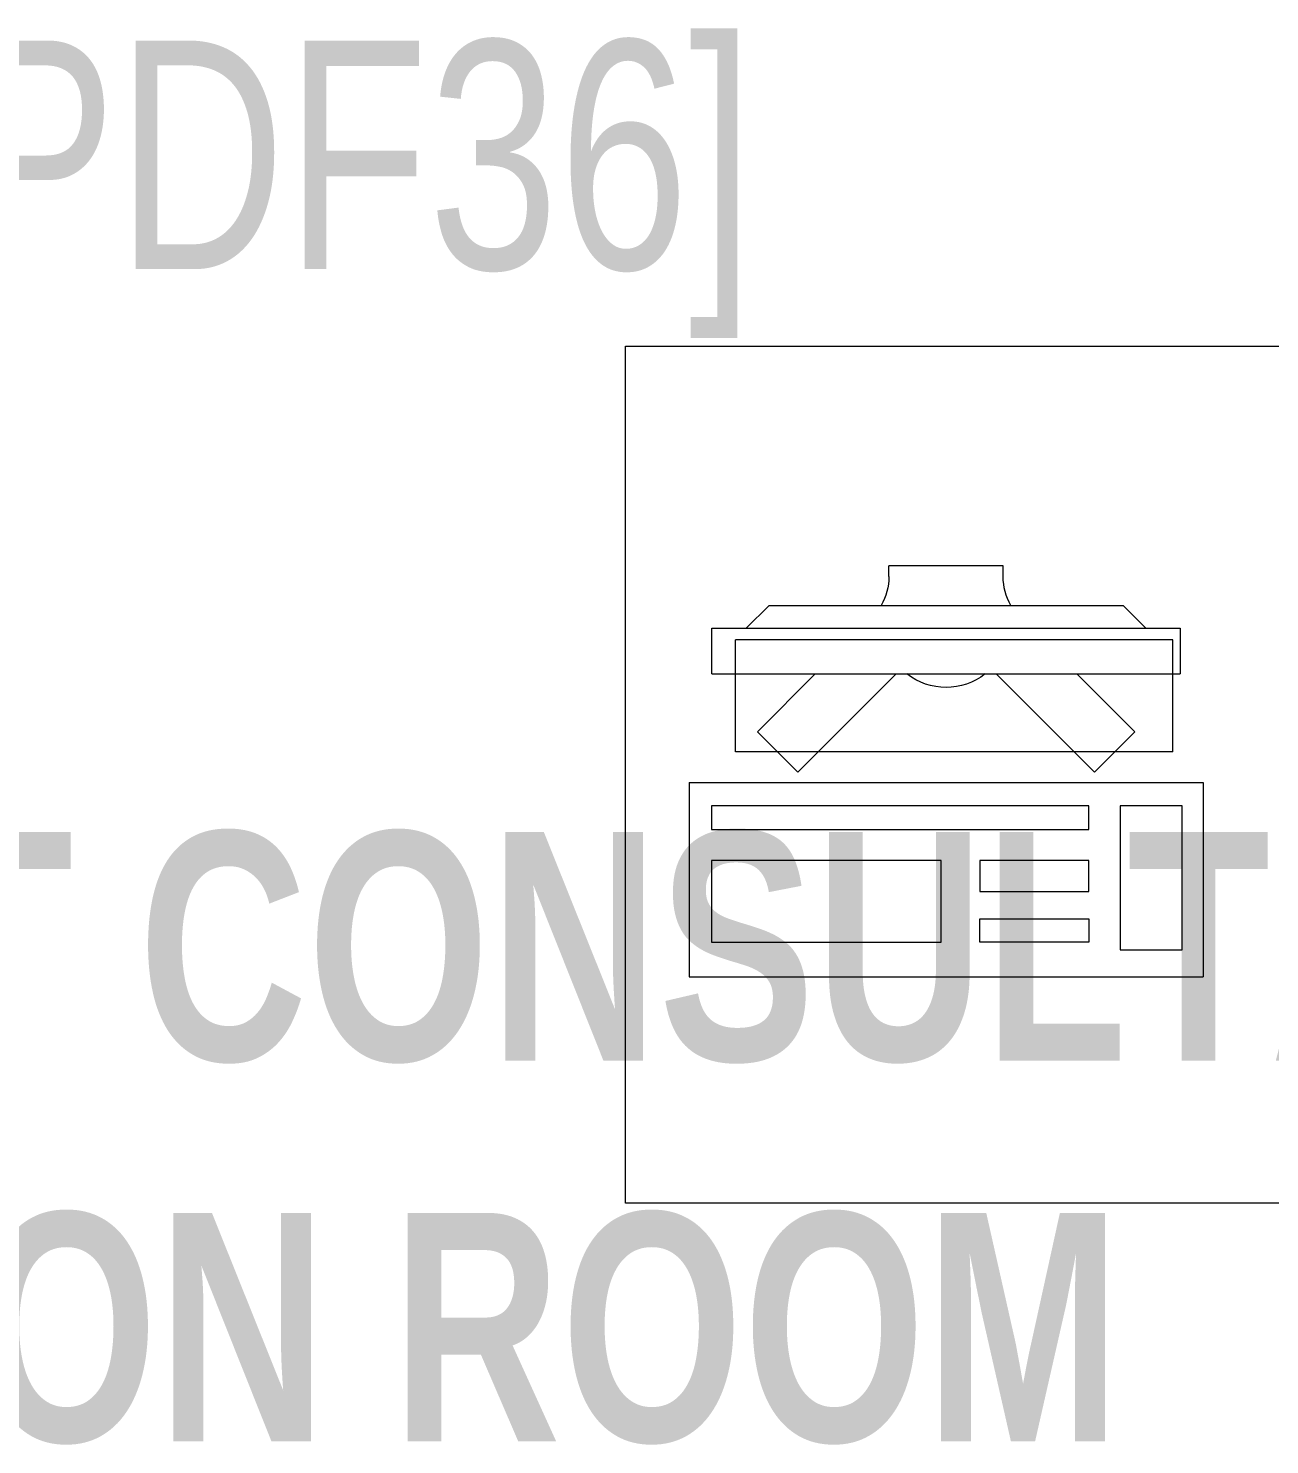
# Model space of a CAD drawing. Header units: millimetres. Extents: x -2143172 to 5255, y -610845 to 279739.
# Drawn here: x -1066635 to -1065548, y -593890 to -592651 of the extents above; entities that cross this region are included whole.
import ezdxf

# ---------------------------------------------------------------- set-up
doc = ezdxf.new("R2010")
doc.units = ezdxf.units.MM
doc.header["$LTSCALE"] = 30
doc.linetypes.add('HIDDEN', pattern=[9.525, 6.35, -3.175])
doc.layers.get('0').update_dxf_attribs({"lineweight": 5})
doc.layers.add('72_EGR_BASE_TEXT', color=7, linetype='Continuous', lineweight=5)
doc.layers.add('LOADING', color=163, linetype='Continuous', lineweight=5)
doc.styles.add('X3G_ENTITY_9EC9', font='swisscl.ttf', dxfattribs={"height": 0.2})
doc.styles.add('X3G_ENTITY_9F38', font='swisscl.ttf', dxfattribs={"height": 0.2})

# ---------------------------------------------------------------- blocks, each defined once
blk = doc.blocks.new('ITCWLS1-P')
for p, q in [((-0.17, 0.45), (-0.17, 0)), ((-0.17, 0.45), (0, 0.45)), ((0, 0.45), (0, 0)), ((-0.2651, 0.43, 0), (-0.3051, 0.43, 0)), ((-0.3051, 0.43, 0), (-0.3051, 0.02, 0)), ((-0.2651, 0.43, 0), (-0.2651, 0.02, 0)), ((-0.1496, 0.4305), (-0.1291, 0.4305)), ((-0.1291, 0.4305), (-0.1291, 0.4089)), ((-0.3251, 0.38, 0), (-0.3051, 0.4, 0)), ((-0.3251, 0.38, 0), (-0.3251, 0.07, 0)), ((-0.3251, 0.07, 0), (-0.3051, 0.05, 0)), ((-0.3051, 0.02, 0), (-0.2651, 0.02, 0)), ((-0.17, 0), (0, 0))]:
    blk.add_line(p, q)
at = {"color": 8, "linetype": 'HIDDEN'}
for p, q in [((-0.197, 0.4094), (-0.295, 0.4094)), ((-0.295, 0.0264), (-0.295, 0.4094)), ((-0.197, 0.0264), (-0.197, 0.4094)), ((-0.197, 0.0264), (-0.295, 0.0264))]:
    blk.add_line(p, q, dxfattribs=at)
at = {"color": 1, "extrusion": (2.48281e-10, 3.18408e-10, -1)}
for p, q in [((-0.2651, 0.3395), (-0.2144, 0.3902)), ((-0.1791, 0.3548), (-0.2144, 0.3902)), ((-0.2651, 0.2688), (-0.1791, 0.3548))]:
    blk.add_line(p, q, dxfattribs=at)
at = {"color": 1}
for p, q in [((-0.3503, 0.275), (-0.3596, 0.275)), ((-0.3596, 0.175), (-0.3596, 0.275)), ((-0.3503, 0.175), (-0.3596, 0.175))]:
    blk.add_line(p, q, dxfattribs=at)
at = {"color": 1, "extrusion": (2.48281e-10, -3.18408e-10, -1)}
for p, q in [((-0.2651, 0.1812), (-0.1791, 0.0952)), ((-0.2651, 0.1105), (-0.2144, 0.0598)), ((-0.1791, 0.0952), (-0.2144, 0.0598))]:
    blk.add_line(p, q, dxfattribs=at)
blk.add_lwpolyline([(-0.1291, 0.4089), (-0.1291, 0.1), (-0.1496, 0.1), (-0.1496, 0.4305)])
for points in [[(-0.1019, 0.4305), (-0.0304, 0.4305), (-0.0304, 0.2294), (-0.1019, 0.2294)], [(-0.1019, 0.1954), (-0.0747, 0.1954), (-0.0747, 0.1), (-0.1019, 0.1)], [(-0.0304, 0.1954), (-0.0508, 0.1954), (-0.0508, 0.1), (-0.0304, 0.1)], [(-0.1496, 0.0727), (-0.0236, 0.0727), (-0.0236, 0.0182), (-0.1496, 0.0182)]]:
    blk.add_lwpolyline(points, close=True)
at = {"color": 250, "linetype": 'Continuous'}
for points in [[(-0.1496, 0.1), (-0.1496, 0.1), (-0.1496, 0.1), (-0.1496, 0.1), (-0.1496, 0.1), (-0.1496, 0.1), (-0.1496, 0.1), (-0.1496, 0.1), (-0.1496, 0.1)], [(-0.1496, 0.1), (-0.1496, 0.1), (-0.1496, 0.1), (-0.1496, 0.1), (-0.1496, 0.1), (-0.1496, 0.1), (-0.1496, 0.1), (-0.1496, 0.1), (-0.1496, 0.1), (-0.1496, 0.1), (-0.1496, 0.1), (-0.1496, 0.1), (-0.1496, 0.1), (-0.1496, 0.1), (-0.1496, 0.1), (-0.1496, 0.1), (-0.1496, 0.1), (-0.1496, 0.1)], [(-0.1496, 0.1), (-0.1496, 0.1), (-0.1496, 0.1), (-0.1496, 0.1), (-0.1496, 0.1), (-0.1496, 0.1), (-0.1496, 0.1), (-0.1496, 0.1), (-0.1496, 0.1), (-0.1496, 0.1)], [(-0.1496, 0.1), (-0.1496, 0.1), (-0.1496, 0.1), (-0.1496, 0.1), (-0.1496, 0.1), (-0.1496, 0.1), (-0.1496, 0.1)], [(-0.1496, 0.1), (-0.1496, 0.1), (-0.1496, 0.1), (-0.1496, 0.1), (-0.1496, 0.1), (-0.1496, 0.1), (-0.1496, 0.1), (-0.1496, 0.1), (-0.1496, 0.1), (-0.1496, 0.1)], [(-0.1496, 0.1), (-0.1496, 0.1), (-0.1496, 0.1), (-0.1496, 0.1), (-0.1496, 0.1), (-0.1496, 0.1), (-0.1496, 0.1), (-0.1496, 0.1), (-0.1496, 0.1), (-0.1496, 0.1), (-0.1496, 0.1), (-0.1496, 0.1), (-0.1496, 0.1), (-0.1496, 0.1), (-0.1496, 0.1)], [(-0.1496, 0.1), (-0.1496, 0.1), (-0.1496, 0.1), (-0.1496, 0.1), (-0.1496, 0.1), (-0.1496, 0.1), (-0.1496, 0.1), (-0.1496, 0.1), (-0.1496, 0.1), (-0.1496, 0.1)], [(-0.1496, 0.1), (-0.1496, 0.1), (-0.1496, 0.1), (-0.1496, 0.1), (-0.1496, 0.1), (-0.1496, 0.1), (-0.1496, 0.1), (-0.1496, 0.1), (-0.1496, 0.1), (-0.1496, 0.1)], [(-0.1496, 0.1), (-0.1496, 0.1), (-0.1496, 0.1), (-0.1496, 0.1), (-0.1496, 0.1), (-0.1496, 0.1), (-0.1496, 0.1), (-0.1496, 0.1), (-0.1496, 0.1), (-0.1496, 0.1), (-0.1496, 0.1), (-0.1496, 0.1), (-0.1496, 0.1), (-0.1496, 0.1), (-0.1496, 0.1), (-0.1496, 0.1), (-0.1496, 0.1), (-0.1496, 0.1), (-0.1496, 0.1), (-0.1496, 0.1), (-0.1496, 0.1), (-0.1496, 0.1), (-0.1496, 0.1), (-0.1496, 0.1), (-0.1496, 0.1), (-0.1496, 0.1), (-0.1496, 0.1), (-0.1496, 0.1), (-0.1496, 0.1), (-0.1496, 0.1), (-0.1496, 0.1), (-0.1496, 0.1), (-0.1496, 0.1), (-0.1496, 0.1), (-0.1496, 0.1), (-0.1496, 0.1), (-0.1496, 0.1), (-0.1496, 0.1), (-0.1496, 0.1), (-0.1496, 0.1), (-0.1496, 0.1), (-0.1496, 0.1), (-0.1496, 0.1), (-0.1496, 0.1), (-0.1496, 0.1), (-0.1496, 0.1), (-0.1496, 0.1), (-0.1496, 0.1), (-0.1496, 0.1), (-0.1496, 0.1), (-0.1496, 0.1), (-0.1496, 0.1), (-0.1496, 0.1), (-0.1496, 0.1)], [(-0.1496, 0.1), (-0.1496, 0.1), (-0.1496, 0.1), (-0.1496, 0.1), (-0.1496, 0.1), (-0.1496, 0.1), (-0.1496, 0.1), (-0.1496, 0.1), (-0.1496, 0.1), (-0.1496, 0.1), (-0.1496, 0.1), (-0.1496, 0.1), (-0.1496, 0.1), (-0.1496, 0.1), (-0.1496, 0.1), (-0.1496, 0.1), (-0.1496, 0.1), (-0.1496, 0.1), (-0.1496, 0.1), (-0.1496, 0.1), (-0.1496, 0.1), (-0.1496, 0.1), (-0.1496, 0.1), (-0.1496, 0.1), (-0.1496, 0.1), (-0.1496, 0.1), (-0.1496, 0.1), (-0.1496, 0.1), (-0.1496, 0.1), (-0.1496, 0.1), (-0.1496, 0.1), (-0.1496, 0.1), (-0.1496, 0.1), (-0.1496, 0.1), (-0.1496, 0.1), (-0.1496, 0.1), (-0.1496, 0.1), (-0.1496, 0.1), (-0.1496, 0.1), (-0.1496, 0.1), (-0.1496, 0.1), (-0.1496, 0.1), (-0.1496, 0.1), (-0.1496, 0.1), (-0.1496, 0.1), (-0.1496, 0.1), (-0.1496, 0.1), (-0.1496, 0.1), (-0.1496, 0.1), (-0.1496, 0.1), (-0.1496, 0.1), (-0.1496, 0.1), (-0.1496, 0.1), (-0.1496, 0.1), (-0.1496, 0.1), (-0.1496, 0.1), (-0.1496, 0.1), (-0.1496, 0.1), (-0.1496, 0.1), (-0.1496, 0.1), (-0.1496, 0.1), (-0.1496, 0.1), (-0.1496, 0.1), (-0.1496, 0.1), (-0.1496, 0.1), (-0.1496, 0.1), (-0.1496, 0.1), (-0.1496, 0.1), (-0.1496, 0.1), (-0.1496, 0.1), (-0.1496, 0.1), (-0.1496, 0.1), (-0.1496, 0.1), (-0.1496, 0.1), (-0.1496, 0.1), (-0.1496, 0.1), (-0.1496, 0.1), (-0.1496, 0.1), (-0.1496, 0.1), (-0.1496, 0.1), (-0.1496, 0.1), (-0.1496, 0.1), (-0.1496, 0.1), (-0.1496, 0.1), (-0.1496, 0.1), (-0.1496, 0.1), (-0.1496, 0.1), (-0.1496, 0.1), (-0.1496, 0.1)], [(-0.1496, 0.1), (-0.1496, 0.1), (-0.1496, 0.1), (-0.1496, 0.1), (-0.1496, 0.1), (-0.1496, 0.1), (-0.1496, 0.1), (-0.1496, 0.1), (-0.1496, 0.1), (-0.1496, 0.1), (-0.1496, 0.1), (-0.1496, 0.1)], [(-0.1496, 0.1), (-0.1496, 0.1), (-0.1496, 0.1), (-0.1496, 0.1), (-0.1496, 0.1), (-0.1496, 0.1), (-0.1496, 0.1)], [(-0.1496, 0.1), (-0.1496, 0.1), (-0.1496, 0.1), (-0.1496, 0.1), (-0.1496, 0.1), (-0.1496, 0.1), (-0.1496, 0.1), (-0.1496, 0.1), (-0.1496, 0.1), (-0.1496, 0.1), (-0.1496, 0.1), (-0.1496, 0.1), (-0.1496, 0.1), (-0.1496, 0.1), (-0.1496, 0.1), (-0.1496, 0.1), (-0.1496, 0.1)], [(-0.1496, 0.1), (-0.1496, 0.1), (-0.1496, 0.1), (-0.1496, 0.1), (-0.1496, 0.1), (-0.1496, 0.1), (-0.1496, 0.1), (-0.1496, 0.1), (-0.1496, 0.1), (-0.1496, 0.1), (-0.1496, 0.1), (-0.1496, 0.1), (-0.1496, 0.1), (-0.1496, 0.1), (-0.1496, 0.1), (-0.1496, 0.1), (-0.1496, 0.1), (-0.1496, 0.1), (-0.1496, 0.1), (-0.1496, 0.1), (-0.1496, 0.1), (-0.1496, 0.1), (-0.1496, 0.1), (-0.1496, 0.1), (-0.1496, 0.1), (-0.1496, 0.1), (-0.1496, 0.1), (-0.1496, 0.1), (-0.1496, 0.1), (-0.1496, 0.1), (-0.1496, 0.1), (-0.1496, 0.1), (-0.1496, 0.1), (-0.1496, 0.1), (-0.1496, 0.1), (-0.1496, 0.1), (-0.1496, 0.1), (-0.1496, 0.1), (-0.1496, 0.1), (-0.1496, 0.1), (-0.1496, 0.1), (-0.1496, 0.1), (-0.1496, 0.1), (-0.1496, 0.1), (-0.1496, 0.1), (-0.1496, 0.1), (-0.1496, 0.1), (-0.1496, 0.1), (-0.1496, 0.1), (-0.1496, 0.1), (-0.1496, 0.1), (-0.1496, 0.1), (-0.1496, 0.1), (-0.1496, 0.1), (-0.1496, 0.1), (-0.1496, 0.1), (-0.1496, 0.1), (-0.1496, 0.1), (-0.1496, 0.1), (-0.1496, 0.1), (-0.1496, 0.1), (-0.1496, 0.1), (-0.1496, 0.1), (-0.1496, 0.1), (-0.1496, 0.1), (-0.1496, 0.1), (-0.1496, 0.1), (-0.1496, 0.1), (-0.1496, 0.1), (-0.1496, 0.1), (-0.1496, 0.1), (-0.1496, 0.1), (-0.1496, 0.1), (-0.1496, 0.1), (-0.1496, 0.1), (-0.1496, 0.1), (-0.1496, 0.1), (-0.1496, 0.1), (-0.1496, 0.1), (-0.1496, 0.1), (-0.1496, 0.1), (-0.1496, 0.1), (-0.1496, 0.1), (-0.1496, 0.1), (-0.1496, 0.1), (-0.1496, 0.1), (-0.1496, 0.1), (-0.1496, 0.1), (-0.1496, 0.1), (-0.1496, 0.1), (-0.1496, 0.1), (-0.1496, 0.1), (-0.1496, 0.1), (-0.1496, 0.1), (-0.1496, 0.1), (-0.1496, 0.1), (-0.1496, 0.1), (-0.1496, 0.1), (-0.1496, 0.1), (-0.1496, 0.1), (-0.1496, 0.1), (-0.1496, 0.1), (-0.1496, 0.1), (-0.1496, 0.1), (-0.1496, 0.1), (-0.1496, 0.1), (-0.1496, 0.1), (-0.1496, 0.1), (-0.1496, 0.1), (-0.1496, 0.1), (-0.1496, 0.1)], [(-0.1496, 0.1), (-0.1496, 0.1), (-0.1496, 0.1), (-0.1496, 0.1), (-0.1496, 0.1), (-0.1496, 0.1), (-0.1496, 0.1), (-0.1496, 0.1)]]:
    blk.add_lwpolyline(points, dxfattribs=at)
for points in [[(-0.1496, 0.1), (-0.1496, 0.1), (-0.1496, 0.1), (-0.1496, 0.1), (-0.1496, 0.1), (-0.1496, 0.1), (-0.1496, 0.1), (-0.1496, 0.1), (-0.1496, 0.1), (-0.1496, 0.1), (-0.1496, 0.1), (-0.1496, 0.1), (-0.1496, 0.1), (-0.1496, 0.1), (-0.1496, 0.1), (-0.1496, 0.1), (-0.1496, 0.1), (-0.1496, 0.1), (-0.1496, 0.1), (-0.1496, 0.1), (-0.1496, 0.1), (-0.1496, 0.1), (-0.1496, 0.1), (-0.1496, 0.1), (-0.1496, 0.1), (-0.1496, 0.1), (-0.1496, 0.1), (-0.1496, 0.1), (-0.1496, 0.1), (-0.1496, 0.1), (-0.1496, 0.1), (-0.1496, 0.1), (-0.1496, 0.1), (-0.1496, 0.1), (-0.1496, 0.1), (-0.1496, 0.1), (-0.1496, 0.1), (-0.1496, 0.1), (-0.1496, 0.1), (-0.1496, 0.1), (-0.1496, 0.1), (-0.1496, 0.1), (-0.1496, 0.1), (-0.1496, 0.1), (-0.1496, 0.1), (-0.1496, 0.1), (-0.1496, 0.1), (-0.1496, 0.1), (-0.1496, 0.1), (-0.1496, 0.1), (-0.1496, 0.1), (-0.1496, 0.1), (-0.1496, 0.1), (-0.1496, 0.1), (-0.1496, 0.1), (-0.1496, 0.1), (-0.1496, 0.1), (-0.1496, 0.1), (-0.1496, 0.1), (-0.1496, 0.1), (-0.1496, 0.1), (-0.1496, 0.1), (-0.1496, 0.1), (-0.1496, 0.1), (-0.1496, 0.1), (-0.1496, 0.1), (-0.1496, 0.1), (-0.1496, 0.1), (-0.1496, 0.1), (-0.1496, 0.1), (-0.1496, 0.1), (-0.1496, 0.1), (-0.1496, 0.1), (-0.1496, 0.1), (-0.1496, 0.1), (-0.1496, 0.1), (-0.1496, 0.1), (-0.1496, 0.1), (-0.1496, 0.1), (-0.1496, 0.1), (-0.1496, 0.1), (-0.1496, 0.1), (-0.1496, 0.1), (-0.1496, 0.1), (-0.1496, 0.1), (-0.1496, 0.1), (-0.1496, 0.1), (-0.1496, 0.1), (-0.1496, 0.1), (-0.1496, 0.1), (-0.1496, 0.1), (-0.1496, 0.1), (-0.1496, 0.1), (-0.1496, 0.1), (-0.1496, 0.1), (-0.1496, 0.1), (-0.1496, 0.1), (-0.1496, 0.1), (-0.1496, 0.1), (-0.1496, 0.1), (-0.1496, 0.1), (-0.1496, 0.1), (-0.1496, 0.1), (-0.1496, 0.1), (-0.1496, 0.1), (-0.1496, 0.1), (-0.1496, 0.1), (-0.1496, 0.1), (-0.1496, 0.1), (-0.1496, 0.1), (-0.1496, 0.1), (-0.1496, 0.1), (-0.1496, 0.1), (-0.1496, 0.1), (-0.1496, 0.1), (-0.1496, 0.1), (-0.1496, 0.1), (-0.1496, 0.1), (-0.1496, 0.1), (-0.1496, 0.1), (-0.1496, 0.1), (-0.1496, 0.1), (-0.1496, 0.1), (-0.1496, 0.1), (-0.1496, 0.1), (-0.1496, 0.1), (-0.1496, 0.1), (-0.1496, 0.1), (-0.1496, 0.1), (-0.1496, 0.1), (-0.1496, 0.1), (-0.1496, 0.1), (-0.1496, 0.1), (-0.1496, 0.1), (-0.1496, 0.1), (-0.1496, 0.1), (-0.1496, 0.1), (-0.1496, 0.1), (-0.1496, 0.1), (-0.1496, 0.1), (-0.1496, 0.1), (-0.1496, 0.1), (-0.1496, 0.1), (-0.1496, 0.1), (-0.1496, 0.1), (-0.1496, 0.1), (-0.1496, 0.1), (-0.1496, 0.1), (-0.1496, 0.1), (-0.1496, 0.1), (-0.1496, 0.1), (-0.1496, 0.1), (-0.1496, 0.1), (-0.1496, 0.1), (-0.1496, 0.1), (-0.1496, 0.1), (-0.1496, 0.1), (-0.1496, 0.1), (-0.1496, 0.1), (-0.1496, 0.1), (-0.1496, 0.1), (-0.1496, 0.1), (-0.1496, 0.1), (-0.1496, 0.1), (-0.1496, 0.1), (-0.1496, 0.1), (-0.1496, 0.1), (-0.1496, 0.1), (-0.1496, 0.1), (-0.1496, 0.1), (-0.1496, 0.1), (-0.1496, 0.1), (-0.1496, 0.1), (-0.1496, 0.1), (-0.1496, 0.1), (-0.1496, 0.1), (-0.1496, 0.1), (-0.1496, 0.1), (-0.1496, 0.1), (-0.1496, 0.1), (-0.1496, 0.1), (-0.1496, 0.1), (-0.1496, 0.1), (-0.1496, 0.1), (-0.1496, 0.1), (-0.1496, 0.1), (-0.1496, 0.1), (-0.1496, 0.1), (-0.1496, 0.1), (-0.1496, 0.1), (-0.1496, 0.1), (-0.1496, 0.1), (-0.1496, 0.1), (-0.1496, 0.1), (-0.1496, 0.1), (-0.1496, 0.1), (-0.1496, 0.1), (-0.1496, 0.1), (-0.1496, 0.1), (-0.1496, 0.1), (-0.1496, 0.1), (-0.1496, 0.1), (-0.1496, 0.1), (-0.1496, 0.1), (-0.1496, 0.1), (-0.1496, 0.1), (-0.1496, 0.1), (-0.1496, 0.1), (-0.1496, 0.1), (-0.1496, 0.1), (-0.1496, 0.1), (-0.1496, 0.1), (-0.1496, 0.1), (-0.1496, 0.1), (-0.1496, 0.1), (-0.1496, 0.1), (-0.1496, 0.1), (-0.1496, 0.1), (-0.1496, 0.1), (-0.1496, 0.1), (-0.1496, 0.1), (-0.1496, 0.1), (-0.1496, 0.1), (-0.1496, 0.1), (-0.1496, 0.1), (-0.1496, 0.1), (-0.1496, 0.1), (-0.1496, 0.1), (-0.1496, 0.1), (-0.1496, 0.1), (-0.1496, 0.1), (-0.1496, 0.1), (-0.1496, 0.1), (-0.1496, 0.1), (-0.1496, 0.1), (-0.1496, 0.1), (-0.1496, 0.1), (-0.1496, 0.1), (-0.1496, 0.1), (-0.1496, 0.1), (-0.1496, 0.1), (-0.1496, 0.1), (-0.1496, 0.1), (-0.1496, 0.1), (-0.1496, 0.1), (-0.1496, 0.1), (-0.1496, 0.1), (-0.1496, 0.1), (-0.1496, 0.1), (-0.1496, 0.1), (-0.1496, 0.1), (-0.1496, 0.1), (-0.1496, 0.1), (-0.1496, 0.1), (-0.1496, 0.1), (-0.1496, 0.1), (-0.1496, 0.1), (-0.1496, 0.1), (-0.1496, 0.1), (-0.1496, 0.1), (-0.1496, 0.1), (-0.1496, 0.1), (-0.1496, 0.1), (-0.1496, 0.1), (-0.1496, 0.1), (-0.1496, 0.1), (-0.1496, 0.1), (-0.1496, 0.1), (-0.1496, 0.1), (-0.1496, 0.1), (-0.1496, 0.1), (-0.1496, 0.1), (-0.1496, 0.1), (-0.1496, 0.1), (-0.1496, 0.1), (-0.1496, 0.1), (-0.1496, 0.1)], [(-0.1496, 0.1), (-0.1496, 0.1), (-0.1496, 0.1), (-0.1496, 0.1), (-0.1496, 0.1), (-0.1496, 0.1), (-0.1496, 0.1), (-0.1496, 0.1), (-0.1496, 0.1), (-0.1496, 0.1), (-0.1496, 0.1), (-0.1496, 0.1), (-0.1496, 0.1), (-0.1496, 0.1), (-0.1496, 0.1), (-0.1496, 0.1), (-0.1496, 0.1), (-0.1496, 0.1), (-0.1496, 0.1), (-0.1496, 0.1), (-0.1496, 0.1), (-0.1496, 0.1), (-0.1496, 0.1), (-0.1496, 0.1), (-0.1496, 0.1), (-0.1496, 0.1), (-0.1496, 0.1), (-0.1496, 0.1), (-0.1496, 0.1), (-0.1496, 0.1), (-0.1496, 0.1), (-0.1496, 0.1), (-0.1496, 0.1), (-0.1496, 0.1), (-0.1496, 0.1), (-0.1496, 0.1), (-0.1496, 0.1), (-0.1496, 0.1), (-0.1496, 0.1), (-0.1496, 0.1), (-0.1496, 0.1), (-0.1496, 0.1), (-0.1496, 0.1), (-0.1496, 0.1), (-0.1496, 0.1), (-0.1496, 0.1), (-0.1496, 0.1), (-0.1496, 0.1), (-0.1496, 0.1), (-0.1496, 0.1), (-0.1496, 0.1), (-0.1496, 0.1), (-0.1496, 0.1), (-0.1496, 0.1), (-0.1496, 0.1), (-0.1496, 0.1), (-0.1496, 0.1), (-0.1496, 0.1), (-0.1496, 0.1), (-0.1496, 0.1), (-0.1496, 0.1), (-0.1496, 0.1), (-0.1496, 0.1), (-0.1496, 0.1), (-0.1496, 0.1), (-0.1496, 0.1), (-0.1496, 0.1), (-0.1496, 0.1), (-0.1496, 0.1), (-0.1496, 0.1), (-0.1496, 0.1), (-0.1496, 0.1), (-0.1496, 0.1), (-0.1496, 0.1), (-0.1496, 0.1), (-0.1496, 0.1), (-0.1496, 0.1), (-0.1496, 0.1), (-0.1496, 0.1), (-0.1496, 0.1), (-0.1496, 0.1), (-0.1496, 0.1), (-0.1496, 0.1), (-0.1496, 0.1), (-0.1496, 0.1), (-0.1496, 0.1), (-0.1496, 0.1), (-0.1496, 0.1), (-0.1496, 0.1), (-0.1496, 0.1), (-0.1496, 0.1), (-0.1496, 0.1), (-0.1496, 0.1), (-0.1496, 0.1), (-0.1496, 0.1), (-0.1496, 0.1), (-0.1496, 0.1), (-0.1496, 0.1), (-0.1496, 0.1), (-0.1496, 0.1), (-0.1496, 0.1), (-0.1496, 0.1), (-0.1496, 0.1), (-0.1496, 0.1), (-0.1496, 0.1), (-0.1496, 0.1), (-0.1496, 0.1), (-0.1496, 0.1), (-0.1496, 0.1), (-0.1496, 0.1), (-0.1496, 0.1), (-0.1496, 0.1), (-0.1496, 0.1), (-0.1496, 0.1), (-0.1496, 0.1), (-0.1496, 0.1), (-0.1496, 0.1), (-0.1496, 0.1), (-0.1496, 0.1), (-0.1496, 0.1), (-0.1496, 0.1), (-0.1496, 0.1), (-0.1496, 0.1), (-0.1496, 0.1), (-0.1496, 0.1), (-0.1496, 0.1), (-0.1496, 0.1), (-0.1496, 0.1), (-0.1496, 0.1), (-0.1496, 0.1), (-0.1496, 0.1), (-0.1496, 0.1), (-0.1496, 0.1), (-0.1496, 0.1), (-0.1496, 0.1), (-0.1496, 0.1), (-0.1496, 0.1), (-0.1496, 0.1), (-0.1496, 0.1), (-0.1496, 0.1), (-0.1496, 0.1), (-0.1496, 0.1), (-0.1496, 0.1), (-0.1496, 0.1), (-0.1496, 0.1), (-0.1496, 0.1), (-0.1496, 0.1), (-0.1496, 0.1), (-0.1496, 0.1), (-0.1496, 0.1), (-0.1496, 0.1), (-0.1496, 0.1), (-0.1496, 0.1), (-0.1496, 0.1), (-0.1496, 0.1), (-0.1496, 0.1), (-0.1496, 0.1), (-0.1496, 0.1), (-0.1496, 0.1), (-0.1496, 0.1), (-0.1496, 0.1), (-0.1496, 0.1), (-0.1496, 0.1), (-0.1496, 0.1), (-0.1496, 0.1), (-0.1496, 0.1), (-0.1496, 0.1), (-0.1496, 0.1), (-0.1496, 0.1), (-0.1496, 0.1), (-0.1496, 0.1), (-0.1496, 0.1), (-0.1496, 0.1), (-0.1496, 0.1), (-0.1496, 0.1), (-0.1496, 0.1), (-0.1496, 0.1), (-0.1496, 0.1), (-0.1496, 0.1), (-0.1496, 0.1), (-0.1496, 0.1), (-0.1496, 0.1), (-0.1496, 0.1), (-0.1496, 0.1), (-0.1496, 0.1), (-0.1496, 0.1), (-0.1496, 0.1), (-0.1496, 0.1), (-0.1496, 0.1), (-0.1496, 0.1), (-0.1496, 0.1), (-0.1496, 0.1), (-0.1496, 0.1), (-0.1496, 0.1), (-0.1496, 0.1), (-0.1496, 0.1), (-0.1496, 0.1), (-0.1496, 0.1), (-0.1496, 0.1), (-0.1496, 0.1), (-0.1496, 0.1), (-0.1496, 0.1), (-0.1496, 0.1), (-0.1496, 0.1), (-0.1496, 0.1), (-0.1496, 0.1), (-0.1496, 0.1), (-0.1496, 0.1), (-0.1496, 0.1), (-0.1496, 0.1), (-0.1496, 0.1), (-0.1496, 0.1), (-0.1496, 0.1), (-0.1496, 0.1)], [(-0.1496, 0.1), (-0.1496, 0.1), (-0.1496, 0.1), (-0.1496, 0.1), (-0.1496, 0.1), (-0.1496, 0.1), (-0.1496, 0.1), (-0.1496, 0.1), (-0.1496, 0.1), (-0.1496, 0.1), (-0.1496, 0.1), (-0.1496, 0.1), (-0.1496, 0.1), (-0.1496, 0.1), (-0.1496, 0.1), (-0.1496, 0.1), (-0.1496, 0.1), (-0.1496, 0.1), (-0.1496, 0.1), (-0.1496, 0.1), (-0.1496, 0.1), (-0.1496, 0.1), (-0.1496, 0.1), (-0.1496, 0.1), (-0.1496, 0.1), (-0.1496, 0.1), (-0.1496, 0.1), (-0.1496, 0.1), (-0.1496, 0.1), (-0.1496, 0.1), (-0.1496, 0.1), (-0.1496, 0.1), (-0.1496, 0.1), (-0.1496, 0.1), (-0.1496, 0.1), (-0.1496, 0.1), (-0.1496, 0.1), (-0.1496, 0.1), (-0.1496, 0.1), (-0.1496, 0.1), (-0.1496, 0.1), (-0.1496, 0.1), (-0.1496, 0.1), (-0.1496, 0.1), (-0.1496, 0.1), (-0.1496, 0.1), (-0.1496, 0.1), (-0.1496, 0.1), (-0.1496, 0.1), (-0.1496, 0.1), (-0.1496, 0.1), (-0.1496, 0.1), (-0.1496, 0.1), (-0.1496, 0.1), (-0.1496, 0.1), (-0.1496, 0.1), (-0.1496, 0.1), (-0.1496, 0.1), (-0.1496, 0.1), (-0.1496, 0.1), (-0.1496, 0.1), (-0.1496, 0.1), (-0.1496, 0.1), (-0.1496, 0.1), (-0.1496, 0.1), (-0.1496, 0.1), (-0.1496, 0.1), (-0.1496, 0.1), (-0.1496, 0.1), (-0.1496, 0.1), (-0.1496, 0.1), (-0.1496, 0.1), (-0.1496, 0.1), (-0.1496, 0.1), (-0.1496, 0.1), (-0.1496, 0.1), (-0.1496, 0.1), (-0.1496, 0.1), (-0.1496, 0.1), (-0.1496, 0.1), (-0.1496, 0.1), (-0.1496, 0.1), (-0.1496, 0.1), (-0.1496, 0.1), (-0.1496, 0.1), (-0.1496, 0.1), (-0.1496, 0.1), (-0.1496, 0.1), (-0.1496, 0.1), (-0.1496, 0.1), (-0.1496, 0.1), (-0.1496, 0.1), (-0.1496, 0.1), (-0.1496, 0.1), (-0.1496, 0.1), (-0.1496, 0.1), (-0.1496, 0.1), (-0.1496, 0.1), (-0.1496, 0.1), (-0.1496, 0.1), (-0.1496, 0.1), (-0.1496, 0.1), (-0.1496, 0.1), (-0.1496, 0.1), (-0.1496, 0.1), (-0.1496, 0.1), (-0.1496, 0.1), (-0.1496, 0.1), (-0.1496, 0.1), (-0.1496, 0.1), (-0.1496, 0.1), (-0.1496, 0.1), (-0.1496, 0.1), (-0.1496, 0.1), (-0.1496, 0.1), (-0.1496, 0.1), (-0.1496, 0.1), (-0.1496, 0.1), (-0.1496, 0.1), (-0.1496, 0.1), (-0.1496, 0.1), (-0.1496, 0.1), (-0.1496, 0.1), (-0.1496, 0.1), (-0.1496, 0.1), (-0.1496, 0.1), (-0.1496, 0.1), (-0.1496, 0.1), (-0.1496, 0.1), (-0.1496, 0.1), (-0.1496, 0.1), (-0.1496, 0.1), (-0.1496, 0.1), (-0.1496, 0.1), (-0.1496, 0.1), (-0.1496, 0.1), (-0.1496, 0.1), (-0.1496, 0.1), (-0.1496, 0.1), (-0.1496, 0.1), (-0.1496, 0.1), (-0.1496, 0.1), (-0.1496, 0.1), (-0.1496, 0.1), (-0.1496, 0.1), (-0.1496, 0.1), (-0.1496, 0.1), (-0.1496, 0.1), (-0.1496, 0.1), (-0.1496, 0.1), (-0.1496, 0.1), (-0.1496, 0.1), (-0.1496, 0.1), (-0.1496, 0.1), (-0.1496, 0.1), (-0.1496, 0.1), (-0.1496, 0.1), (-0.1496, 0.1), (-0.1496, 0.1), (-0.1496, 0.1), (-0.1496, 0.1), (-0.1496, 0.1), (-0.1496, 0.1), (-0.1496, 0.1), (-0.1496, 0.1), (-0.1496, 0.1), (-0.1496, 0.1), (-0.1496, 0.1), (-0.1496, 0.1), (-0.1496, 0.1), (-0.1496, 0.1), (-0.1496, 0.1), (-0.1496, 0.1), (-0.1496, 0.1), (-0.1496, 0.1), (-0.1496, 0.1), (-0.1496, 0.1), (-0.1496, 0.1), (-0.1496, 0.1), (-0.1496, 0.1), (-0.1496, 0.1), (-0.1496, 0.1), (-0.1496, 0.1), (-0.1496, 0.1), (-0.1496, 0.1), (-0.1496, 0.1), (-0.1496, 0.1), (-0.1496, 0.1), (-0.1496, 0.1), (-0.1496, 0.1), (-0.1496, 0.1), (-0.1496, 0.1), (-0.1496, 0.1), (-0.1496, 0.1), (-0.1496, 0.1), (-0.1496, 0.1), (-0.1496, 0.1), (-0.1496, 0.1), (-0.1496, 0.1), (-0.1496, 0.1), (-0.1496, 0.1), (-0.1496, 0.1), (-0.1496, 0.1), (-0.1496, 0.1), (-0.1496, 0.1), (-0.1496, 0.1), (-0.1496, 0.1), (-0.1496, 0.1), (-0.1496, 0.1), (-0.1496, 0.1), (-0.1496, 0.1), (-0.1496, 0.1), (-0.1496, 0.1), (-0.1496, 0.1), (-0.1496, 0.1), (-0.1496, 0.1), (-0.1496, 0.1), (-0.1496, 0.1), (-0.1496, 0.1)]]:
    blk.add_lwpolyline(points, close=True, dxfattribs=at)
at = {"color": 1}
for centre, radius, start, end in [((-0.3503, 0.325), 0.05, 270, 300.3093), ((-0.3089, 0.225), 0.0556, 321.9431, 38.0569), ((-0.3503, 0.125), 0.05, 59.6907, 90)]:
    blk.add_arc(centre, radius, start, end, dxfattribs=at)

msp = doc.modelspace()

# ---------------------------------------------------------------- linework, layer by layer
at = {"layer": 'LOADING', "elevation": 0.2}
msp.add_lwpolyline([(-1066111.9, -593678.7), (-1066111.9, -592928.7), (-1064611.9, -592928.7), (-1064611.9, -593678.7)], close=True, dxfattribs=at)

# ---------------------------------------------------------------- block references
at = {"layer": 'LOADING', "extrusion": (-1.93992e-16, -8.01373e-06, 1), "xscale": -1000.000000000014, "yscale": 1000.000000000014, "zscale": 1000.000000000014, "rotation": 90}
msp.add_blockref('ITCWLS1-P', (-1065606.4, -593480.6, 4.9), dxfattribs=at)

# ---------------------------------------------------------------- texts
at = {"layer": '72_EGR_BASE_TEXT', "insert": (-1066455.3, -592661.2, 0.2), "char_height": 200, "attachment_point": 2, "style": 'X3G_ENTITY_9F38'}
msp.add_mtext('[OPDF36]', dxfattribs=at)
at = {"layer": '72_EGR_BASE_TEXT', "insert": (-1066743.5, -593353.8, 0.3), "char_height": 200, "width": 4223.97, "attachment_point": 2, "style": 'X3G_ENTITY_9EC9'}
msp.add_mtext('{\\fSwis721 LtCn BT|b1|i0|c0|p34;EAR, NOSE, THROAT CONSULTATION / EXAMINATION ROOM}', dxfattribs=at)

doc.saveas('drawing.dxf')
